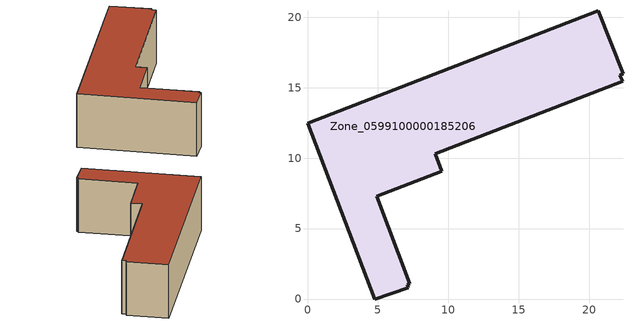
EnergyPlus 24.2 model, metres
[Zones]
Zone_0599100000185206
 floor ground (C_G): 7.27,1.09 7.07,1.01 7.15,0.82 4.78,0 0,12.49 20.64,20.44 22.39,16 22.16,15.89 22.36,15.46 9.06,10.3 9.54,9.08 4.9,7.28 z0
 wall outside (C_F): 0,12.49 4.78,0 7.15,0.82 7.07,1.01 7.27,1.09 4.9,7.28 9.54,9.08 9.06,10.3 22.36,15.46 22.16,15.89 22.39,16 20.64,20.44 0,12.49 z0:6.54
 roof outside (C_R): 22.36,15.46 22.16,15.89 22.39,16 20.64,20.44 0,12.49 4.78,0 7.15,0.82 7.07,1.01 7.27,1.09 4.9,7.28 9.54,9.08 9.06,10.3 z6.54
[BUILDING]
Pand.0599100000185206: North Axis=0; Terrain=City; Loads Convergence Tolerance Value=0.04; Temperature Convergence Tolerance Value=0.4; Solar Distribution=FullExterior; Maximum Number of Warmup Days=25; Minimum Number of Warmup Days=1
[Site:Location]
Rotterdam.The.Hague.AP_ZH_NLD Design_Conditions: Latitude=51.96; Longitude=4.45; Time Zone=1; Elevation=-4.5
[SITE:GROUNDTEMPERATURE:BUILDINGSURFACE]
18, 18, 18, 18, 18, 18, 18, 18, 18, 18, 18, 18
[MATERIAL] Thermal Absorptance=0.9; Solar Absorptance=0.7; Visible Absorptance=0.7
Name | Roughness | Thickness | Conductivity | Density | Specific Heat
G.TC.1946 | MediumSmooth | 0.15 | 1 | 540 | 1210
F.TC.1946 | Rough | 0.3 | 0.857143 | 1920 | 840
R.TC.1946 | MediumRough | 0.2 | 0.909091 | 1500 | 1000
[CONSTRUCTION]
C_G: G.TC.1946
C_F: F.TC.1946
C_R: R.TC.1946
[ZONE]
Zone_0599100000185206: Type=1; Multiplier=1; Ceiling Height=Autocalculate; Volume=Autocalculate; Floor Area=autocalculate; Part of Total Floor Area=Yes
[ZONEINFILTRATION:DESIGNFLOWRATE]
Infil_Zone_0599100000185206: Zone or ZoneList or Space or SpaceList=Zone_0599100000185206; Schedule=AlwaysOn; Design Flow Rate Calculation Method=Flow/Area; Flow Rate per Floor Area=0.003; Constant Term Coefficient=1; Temperature Term Coefficient=0; Velocity Term Coefficient=0; Velocity Squared Term Coefficient=0
[HVACTEMPLATE:ZONE:IDEALLOADSAIRSYSTEM]
Zone_0599100000185206: Maximum Heating Supply Air Temperature=50; Minimum Cooling Supply Air Temperature=13; Maximum Heating Supply Air Humidity Ratio=0.0156; Minimum Cooling Supply Air Humidity Ratio=0.0077; Heating Limit=NoLimit; Cooling Limit=NoLimit; Dehumidification Control Type=ConstantSensibleHeatRatio; Cooling Sensible Heat Ratio=0.7; Dehumidification Setpoint=60; Humidification Control Type=None; Humidification Setpoint=30; Outdoor Air Method=None; Outdoor Air Flow Rate per Person=0.00944; Outdoor Air Flow Rate per Zone Floor Area=0; Outdoor Air Flow Rate per Zone=0; Demand Controlled Ventilation Type=None; Outdoor Air Economizer Type=NoEconomizer; Heat Recovery Type=None; Sensible Heat Recovery Effectiveness=0.7; Latent Heat Recovery Effectiveness=0.65
[ZONECONTROL:THERMOSTAT]
ThermostatControl_Zone_0599100000185206: Zone or ZoneList=Zone_0599100000185206; Control Type Schedule=DualSetpointControlType; Control 1=Thermostat_Zone_0599100000185206; Temperature Difference Between Cutout And Setpoint=0
[THERMOSTATSETPOINT:DUALSETPOINT]
Thermostat_Zone_0599100000185206: Heating Setpoint Temperature Schedule=HeatingSetpoint_Zone_0599100000185206; Cooling Setpoint Temperature Schedule=CoolingSetpoint_Zone_0599100000185206
[SCHEDULE:COMPACT]
HeatingSetpoint_Zone_0599100000185206: Through: 12/31, For: AllDays, Until: 24:00, 21
CoolingSetpoint_Zone_0599100000185206: Through: 12/31, For: AllDays, Until: 24:00, 24
DualSetpointControlType: Through: 12/31, For: AllDays, Until: 24:00, 4
AlwaysOn: Through: 12/31, For: AllDays, Until: 24:00, 1
